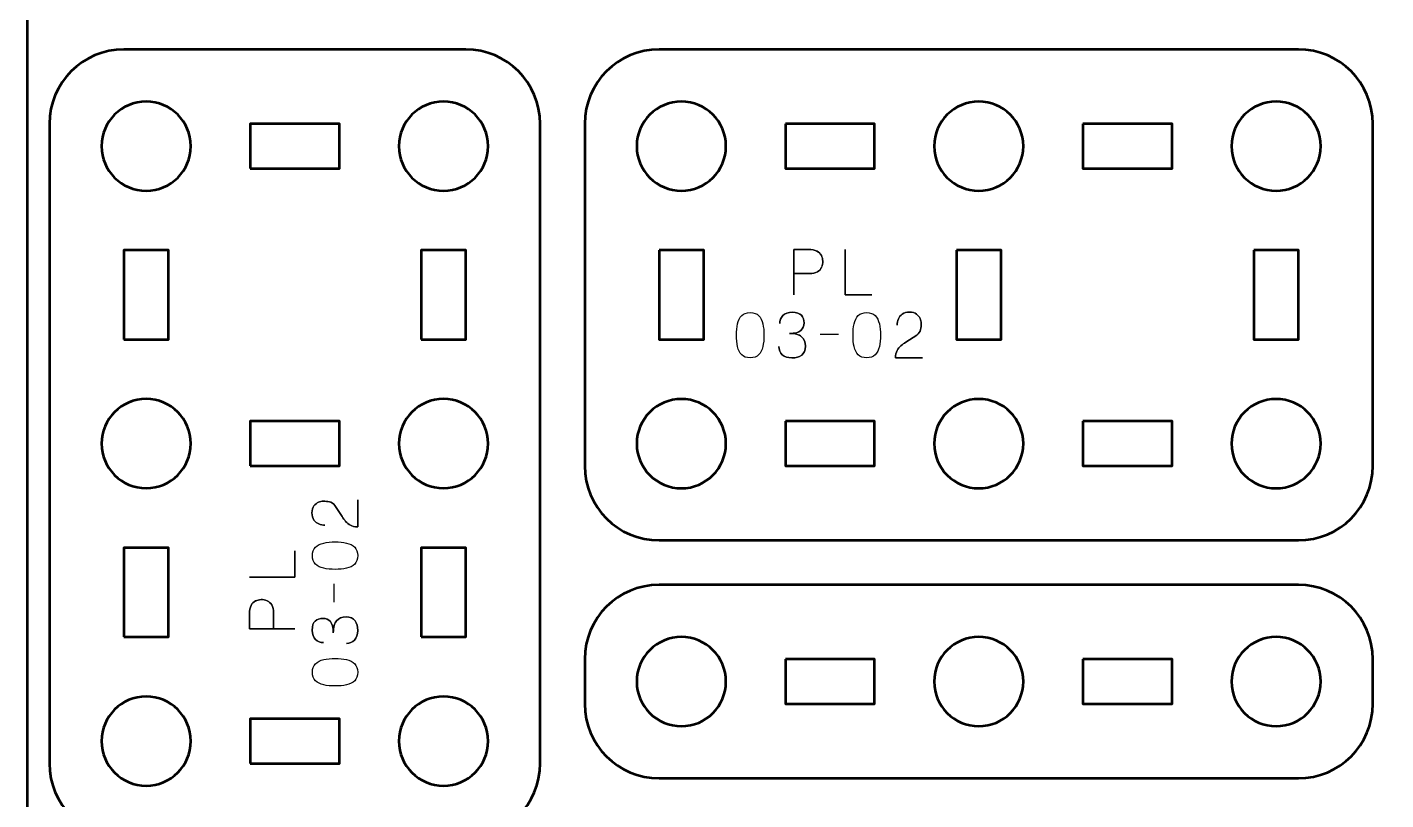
# Model space of a CAD drawing. Header units: centimetres. Extents: x -17.9 to -3.1, y -25.3 to -4.3.
# Drawn here: x -17.9 to -8.76, y -21.05 to -15.85 of the extents above; entities that cross this region are included whole.
import ezdxf

# ---------------------------------------------------------------- set-up
doc = ezdxf.new("R2010")
doc.units = ezdxf.units.CM
doc.header["$MEASUREMENT"] = 0
doc.layers.add('Layer 1', color=7, linetype='Continuous')

msp = doc.modelspace()

# ---------------------------------------------------------------- linework, layer by layer
at = {"layer": 'Layer 1', "color": 22, "lineweight": 53}
msp.add_open_spline([(-17.90003, -24.8499), (-17.90003, -24.8499), (-17.90003, -4.84994), (-17.90003, -4.84994), (-17.90003, -4.84994), (-17.90003, -4.57297), (-17.67694, -4.34998), (-17.39994, -4.34998), (-17.39994, -4.34998), (-17.39994, -4.34998), (-3.60007, -4.34998), (-3.60007, -4.34998), (-3.60007, -4.34998), (-3.32293, -4.34998), (-3.09997, -4.57297), (-3.09997, -4.84994), (-3.09997, -4.84994), (-3.09997, -4.84994), (-3.09997, -24.8499), (-3.09997, -24.8499), (-3.09997, -24.8499), (-3.09997, -25.1269), (-3.32293, -25.34999), (-3.60007, -25.34999), (-3.60007, -25.34999), (-3.60007, -25.34999), (-17.39994, -25.34999), (-17.39994, -25.34999), (-17.39994, -25.34999), (-17.67694, -25.34999), (-17.90003, -25.1269), (-17.90003, -24.8499)], degree=3, knots=[0, 0, 0, 0, 0.125, 0.125, 0.125, 0.125, 0.25, 0.25, 0.25, 0.25, 0.375, 0.375, 0.375, 0.375, 0.5, 0.5, 0.5, 0.5, 0.625, 0.625, 0.625, 0.625, 0.75, 0.75, 0.75, 0.75, 0.875, 0.875, 0.875, 0.875, 1, 1, 1, 1], dxfattribs=at)
at = {"layer": 'Layer 1', "color": 2, "lineweight": 53}
for points in [[(-17.75001, -20.79994), (-17.75001, -20.79994), (-17.75001, -16.50008), (-17.75001, -16.50008), (-17.75001, -16.50008), (-17.75001, -16.22295), (-17.52691, -15.99999), (-17.24991, -15.99999), (-17.24991, -15.99999), (-17.24991, -15.99999), (-14.94999, -15.99999), (-14.94999, -15.99999), (-14.94999, -15.99999), (-14.67298, -15.99999), (-14.45003, -16.22295), (-14.45003, -16.50008), (-14.45003, -16.50008), (-14.45003, -16.50008), (-14.45003, -20.79994), (-14.45003, -20.79994), (-14.45003, -20.79994), (-14.45003, -21.07694), (-14.67298, -21.30003), (-14.94999, -21.30003), (-14.94999, -21.30003), (-14.94999, -21.30003), (-17.24991, -21.30003), (-17.24991, -21.30003), (-17.24991, -21.30003), (-17.52691, -21.30003), (-17.75001, -21.07694), (-17.75001, -20.79994)], [(-13.64996, -16.00001), (-13.64996, -16.00001), (-9.3501, -16.00001), (-9.3501, -16.00001), (-9.3501, -16.00001), (-9.07297, -16.00001), (-8.85001, -16.22311), (-8.85001, -16.50011), (-8.85001, -16.50011), (-8.85001, -16.50011), (-8.85001, -18.80003), (-8.85001, -18.80003), (-8.85001, -18.80003), (-8.85001, -19.07704), (-9.07297, -19.29999), (-9.3501, -19.29999), (-9.3501, -19.29999), (-9.3501, -19.29999), (-13.64996, -19.29999), (-13.64996, -19.29999), (-13.64996, -19.29999), (-13.92696, -19.29999), (-14.15005, -19.07704), (-14.15005, -18.80003), (-14.15005, -18.80003), (-14.15005, -18.80003), (-14.15005, -16.50011), (-14.15005, -16.50011), (-14.15005, -16.50011), (-14.15005, -16.22311), (-13.92696, -16.00001), (-13.64996, -16.00001)], [(-13.64997, -19.59999), (-13.64997, -19.59999), (-9.3501, -19.59999), (-9.3501, -19.59999), (-9.3501, -19.59999), (-9.07296, -19.59999), (-8.85, -19.82308), (-8.85, -20.10008), (-8.85, -20.10008), (-8.85, -20.10008), (-8.85, -20.40009), (-8.85, -20.40009), (-8.85, -20.40009), (-8.85, -20.67705), (-9.07296, -20.90001), (-9.3501, -20.90001), (-9.3501, -20.90001), (-9.3501, -20.90001), (-13.64997, -20.90001), (-13.64997, -20.90001), (-13.64997, -20.90001), (-13.92697, -20.90001), (-14.15006, -20.67705), (-14.15006, -20.40009), (-14.15006, -20.40009), (-14.15006, -20.40009), (-14.15006, -20.10008), (-14.15006, -20.10008), (-14.15006, -20.10008), (-14.15006, -19.82308), (-13.92697, -19.59999), (-13.64997, -19.59999)]]:
    msp.add_open_spline(points, degree=3, knots=[0, 0, 0, 0, 0.125, 0.125, 0.125, 0.125, 0.25, 0.25, 0.25, 0.25, 0.375, 0.375, 0.375, 0.375, 0.5, 0.5, 0.5, 0.5, 0.625, 0.625, 0.625, 0.625, 0.75, 0.75, 0.75, 0.75, 0.875, 0.875, 0.875, 0.875, 1, 1, 1, 1], dxfattribs=at)
at = {"layer": 'Layer 1', "lineweight": 53}
for points in [[(-17.09998, -16.35001), (-16.93421, -16.35001), (-16.79998, -16.48434), (-16.79998, -16.65001), (-16.79998, -16.65001), (-16.79998, -16.81564), (-16.93421, -16.95001), (-17.09998, -16.95001), (-17.09998, -16.95001), (-17.26564, -16.95001), (-17.39998, -16.81564), (-17.39998, -16.65001), (-17.39998, -16.65001), (-17.39998, -16.48434), (-17.26564, -16.35001), (-17.09998, -16.35001)], [(-15.09992, -16.35001), (-14.93429, -16.35001), (-14.79991, -16.48434), (-14.79991, -16.65001), (-14.79991, -16.65001), (-14.79991, -16.81564), (-14.93429, -16.95001), (-15.09992, -16.95001), (-15.09992, -16.95001), (-15.26569, -16.95001), (-15.39992, -16.81564), (-15.39992, -16.65001), (-15.39992, -16.65001), (-15.39992, -16.48434), (-15.26569, -16.35001), (-15.09992, -16.35001)], [(-13.20002, -16.65004), (-13.20002, -16.81581), (-13.33425, -16.95004), (-13.50003, -16.95004), (-13.50003, -16.95004), (-13.66569, -16.95004), (-13.80003, -16.81581), (-13.80003, -16.65004), (-13.80003, -16.65004), (-13.80003, -16.48438), (-13.66569, -16.35004), (-13.50003, -16.35004), (-13.50003, -16.35004), (-13.33425, -16.35004), (-13.20002, -16.48438), (-13.20002, -16.65004)], [(-11.19996, -16.65004), (-11.19996, -16.81581), (-11.33433, -16.95004), (-11.49996, -16.95004), (-11.49996, -16.95004), (-11.66573, -16.95004), (-11.79996, -16.81581), (-11.79996, -16.65004), (-11.79996, -16.65004), (-11.79996, -16.48438), (-11.66573, -16.35004), (-11.49996, -16.35004), (-11.49996, -16.35004), (-11.33433, -16.35004), (-11.19996, -16.48438), (-11.19996, -16.65004)], [(-9.20004, -16.65004), (-9.20004, -16.81581), (-9.33436, -16.95004), (-9.50003, -16.95004), (-9.50003, -16.95004), (-9.66566, -16.95004), (-9.80003, -16.81581), (-9.80003, -16.65004), (-9.80003, -16.65004), (-9.80003, -16.48438), (-9.66566, -16.35004), (-9.50003, -16.35004), (-9.50003, -16.35004), (-9.33436, -16.35004), (-9.20004, -16.48438), (-9.20004, -16.65004)], [(-16.39997, -16.80008), (-16.39997, -16.80008), (-16.39997, -16.50008), (-16.39997, -16.50008), (-16.39997, -16.50008), (-16.39997, -16.50008), (-15.79997, -16.50008), (-15.79997, -16.50008), (-15.79997, -16.50008), (-15.79997, -16.50008), (-15.79997, -16.80008), (-15.79997, -16.80008), (-15.79997, -16.80008), (-15.79997, -16.80008), (-16.39997, -16.80008), (-16.39997, -16.80008)], [(-12.80001, -16.50011), (-12.80001, -16.50011), (-12.20001, -16.50011), (-12.20001, -16.50011), (-12.20001, -16.50011), (-12.20001, -16.50011), (-12.20001, -16.80011), (-12.20001, -16.80011), (-12.20001, -16.80011), (-12.20001, -16.80011), (-12.80001, -16.80011), (-12.80001, -16.80011), (-12.80001, -16.80011), (-12.80001, -16.80011), (-12.80001, -16.50011), (-12.80001, -16.50011)], [(-10.80005, -16.50011), (-10.80005, -16.50011), (-10.20005, -16.50011), (-10.20005, -16.50011), (-10.20005, -16.50011), (-10.20005, -16.50011), (-10.20005, -16.80011), (-10.20005, -16.80011), (-10.20005, -16.80011), (-10.20005, -16.80011), (-10.80005, -16.80011), (-10.80005, -16.80011), (-10.80005, -16.80011), (-10.80005, -16.80011), (-10.80005, -16.50011), (-10.80005, -16.50011)], [(-17.24991, -17.95003), (-17.24991, -17.95003), (-17.24991, -17.35003), (-17.24991, -17.35003), (-17.24991, -17.35003), (-17.24991, -17.35003), (-16.94991, -17.35003), (-16.94991, -17.35003), (-16.94991, -17.35003), (-16.94991, -17.35003), (-16.94991, -17.95003), (-16.94991, -17.95003), (-16.94991, -17.95003), (-16.94991, -17.95003), (-17.24991, -17.95003), (-17.24991, -17.95003)], [(-15.24999, -17.95003), (-15.24999, -17.95003), (-15.24999, -17.35003), (-15.24999, -17.35003), (-15.24999, -17.35003), (-15.24999, -17.35003), (-14.94999, -17.35003), (-14.94999, -17.35003), (-14.94999, -17.35003), (-14.94999, -17.35003), (-14.94999, -17.95003), (-14.94999, -17.95003), (-14.94999, -17.95003), (-14.94999, -17.95003), (-15.24999, -17.95003), (-15.24999, -17.95003)], [(-13.64996, -17.35006), (-13.64996, -17.35006), (-13.34995, -17.35006), (-13.34995, -17.35006), (-13.34995, -17.35006), (-13.34995, -17.35006), (-13.34995, -17.95005), (-13.34995, -17.95005), (-13.34995, -17.95005), (-13.34995, -17.95005), (-13.64996, -17.95005), (-13.64996, -17.95005), (-13.64996, -17.95005), (-13.64996, -17.95005), (-13.64996, -17.35006), (-13.64996, -17.35006)], [(-11.65003, -17.35006), (-11.65003, -17.35006), (-11.35003, -17.35006), (-11.35003, -17.35006), (-11.35003, -17.35006), (-11.35003, -17.35006), (-11.35003, -17.95005), (-11.35003, -17.95005), (-11.35003, -17.95005), (-11.35003, -17.95005), (-11.65003, -17.95005), (-11.65003, -17.95005), (-11.65003, -17.95005), (-11.65003, -17.95005), (-11.65003, -17.35006), (-11.65003, -17.35006)], [(-9.6501, -17.35006), (-9.6501, -17.35006), (-9.3501, -17.35006), (-9.3501, -17.35006), (-9.3501, -17.35006), (-9.3501, -17.35006), (-9.3501, -17.95005), (-9.3501, -17.95005), (-9.3501, -17.95005), (-9.3501, -17.95005), (-9.6501, -17.95005), (-9.6501, -17.95005), (-9.6501, -17.95005), (-9.6501, -17.95005), (-9.6501, -17.35006), (-9.6501, -17.35006)], [(-17.09998, -18.34994), (-16.93421, -18.34994), (-16.79998, -18.48431), (-16.79998, -18.64994), (-16.79998, -18.64994), (-16.79998, -18.81571), (-16.93421, -18.94994), (-17.09998, -18.94994), (-17.09998, -18.94994), (-17.26564, -18.94994), (-17.39998, -18.81571), (-17.39998, -18.64994), (-17.39998, -18.64994), (-17.39998, -18.48431), (-17.26564, -18.34994), (-17.09998, -18.34994)], [(-15.09992, -18.34994), (-14.93429, -18.34994), (-14.79991, -18.48431), (-14.79991, -18.64994), (-14.79991, -18.64994), (-14.79991, -18.81571), (-14.93429, -18.94994), (-15.09992, -18.94994), (-15.09992, -18.94994), (-15.26569, -18.94994), (-15.39992, -18.81571), (-15.39992, -18.64994), (-15.39992, -18.64994), (-15.39992, -18.48431), (-15.26569, -18.34994), (-15.09992, -18.34994)], [(-13.20002, -18.6501), (-13.20002, -18.81573), (-13.33425, -18.95011), (-13.50003, -18.95011), (-13.50003, -18.95011), (-13.66569, -18.95011), (-13.80003, -18.81573), (-13.80003, -18.6501), (-13.80003, -18.6501), (-13.80003, -18.48433), (-13.66569, -18.3501), (-13.50003, -18.3501), (-13.50003, -18.3501), (-13.33425, -18.3501), (-13.20002, -18.48433), (-13.20002, -18.6501)], [(-11.19996, -18.6501), (-11.19996, -18.81573), (-11.33433, -18.95011), (-11.49996, -18.95011), (-11.49996, -18.95011), (-11.66573, -18.95011), (-11.79996, -18.81573), (-11.79996, -18.6501), (-11.79996, -18.6501), (-11.79996, -18.48433), (-11.66573, -18.3501), (-11.49996, -18.3501), (-11.49996, -18.3501), (-11.33433, -18.3501), (-11.19996, -18.48433), (-11.19996, -18.6501)], [(-9.20004, -18.6501), (-9.20004, -18.81573), (-9.33436, -18.95011), (-9.50003, -18.95011), (-9.50003, -18.95011), (-9.66566, -18.95011), (-9.80003, -18.81573), (-9.80003, -18.6501), (-9.80003, -18.6501), (-9.80003, -18.48433), (-9.66566, -18.3501), (-9.50003, -18.3501), (-9.50003, -18.3501), (-9.33436, -18.3501), (-9.20004, -18.48433), (-9.20004, -18.6501)], [(-16.39997, -18.80001), (-16.39997, -18.80001), (-16.39997, -18.50001), (-16.39997, -18.50001), (-16.39997, -18.50001), (-16.39997, -18.50001), (-15.79997, -18.50001), (-15.79997, -18.50001), (-15.79997, -18.50001), (-15.79997, -18.50001), (-15.79997, -18.80001), (-15.79997, -18.80001), (-15.79997, -18.80001), (-15.79997, -18.80001), (-16.39997, -18.80001), (-16.39997, -18.80001)], [(-12.80001, -18.50003), (-12.80001, -18.50003), (-12.20001, -18.50003), (-12.20001, -18.50003), (-12.20001, -18.50003), (-12.20001, -18.50003), (-12.20001, -18.80003), (-12.20001, -18.80003), (-12.20001, -18.80003), (-12.20001, -18.80003), (-12.80001, -18.80003), (-12.80001, -18.80003), (-12.80001, -18.80003), (-12.80001, -18.80003), (-12.80001, -18.50003), (-12.80001, -18.50003)], [(-10.80005, -18.50003), (-10.80005, -18.50003), (-10.20005, -18.50003), (-10.20005, -18.50003), (-10.20005, -18.50003), (-10.20005, -18.50003), (-10.20005, -18.80003), (-10.20005, -18.80003), (-10.20005, -18.80003), (-10.20005, -18.80003), (-10.80005, -18.80003), (-10.80005, -18.80003), (-10.80005, -18.80003), (-10.80005, -18.80003), (-10.80005, -18.50003), (-10.80005, -18.50003)], [(-17.24991, -19.94999), (-17.24991, -19.94999), (-17.24991, -19.34999), (-17.24991, -19.34999), (-17.24991, -19.34999), (-17.24991, -19.34999), (-16.94991, -19.34999), (-16.94991, -19.34999), (-16.94991, -19.34999), (-16.94991, -19.34999), (-16.94991, -19.94999), (-16.94991, -19.94999), (-16.94991, -19.94999), (-16.94991, -19.94999), (-17.24991, -19.94999), (-17.24991, -19.94999)], [(-15.24999, -19.94999), (-15.24999, -19.94999), (-15.24999, -19.34999), (-15.24999, -19.34999), (-15.24999, -19.34999), (-15.24999, -19.34999), (-14.94999, -19.34999), (-14.94999, -19.34999), (-14.94999, -19.34999), (-14.94999, -19.34999), (-14.94999, -19.94999), (-14.94999, -19.94999), (-14.94999, -19.94999), (-14.94999, -19.94999), (-15.24999, -19.94999), (-15.24999, -19.94999)], [(-13.20003, -20.25001), (-13.20003, -20.41579), (-13.33426, -20.55002), (-13.50004, -20.55002), (-13.50004, -20.55002), (-13.6657, -20.55002), (-13.80004, -20.41579), (-13.80004, -20.25001), (-13.80004, -20.25001), (-13.80004, -20.08435), (-13.6657, -19.95001), (-13.50004, -19.95001), (-13.50004, -19.95001), (-13.33426, -19.95001), (-13.20003, -20.08435), (-13.20003, -20.25001)], [(-11.19996, -20.25001), (-11.19996, -20.41579), (-11.33433, -20.55002), (-11.49996, -20.55002), (-11.49996, -20.55002), (-11.66573, -20.55002), (-11.79996, -20.41579), (-11.79996, -20.25001), (-11.79996, -20.25001), (-11.79996, -20.08435), (-11.66573, -19.95001), (-11.49996, -19.95001), (-11.49996, -19.95001), (-11.33433, -19.95001), (-11.19996, -20.08435), (-11.19996, -20.25001)], [(-9.20003, -20.25001), (-9.20003, -20.41579), (-9.33436, -20.55002), (-9.50003, -20.55002), (-9.50003, -20.55002), (-9.66566, -20.55002), (-9.80003, -20.41579), (-9.80003, -20.25001), (-9.80003, -20.25001), (-9.80003, -20.08435), (-9.66566, -19.95001), (-9.50003, -19.95001), (-9.50003, -19.95001), (-9.33436, -19.95001), (-9.20003, -20.08435), (-9.20003, -20.25001)], [(-12.80002, -20.10008), (-12.80002, -20.10008), (-12.20001, -20.10008), (-12.20001, -20.10008), (-12.20001, -20.10008), (-12.20001, -20.10008), (-12.20001, -20.40009), (-12.20001, -20.40009), (-12.20001, -20.40009), (-12.20001, -20.40009), (-12.80002, -20.40009), (-12.80002, -20.40009), (-12.80002, -20.40009), (-12.80002, -20.40009), (-12.80002, -20.10008), (-12.80002, -20.10008)], [(-10.80005, -20.10008), (-10.80005, -20.10008), (-10.20005, -20.10008), (-10.20005, -20.10008), (-10.20005, -20.10008), (-10.20005, -20.10008), (-10.20005, -20.40009), (-10.20005, -20.40009), (-10.20005, -20.40009), (-10.20005, -20.40009), (-10.80005, -20.40009), (-10.80005, -20.40009), (-10.80005, -20.40009), (-10.80005, -20.40009), (-10.80005, -20.10008), (-10.80005, -20.10008)], [(-17.09998, -20.35), (-16.93421, -20.35), (-16.79998, -20.48423), (-16.79998, -20.65001), (-16.79998, -20.65001), (-16.79998, -20.81567), (-16.93421, -20.95001), (-17.09998, -20.95001), (-17.09998, -20.95001), (-17.26564, -20.95001), (-17.39998, -20.81567), (-17.39998, -20.65001), (-17.39998, -20.65001), (-17.39998, -20.48423), (-17.26564, -20.35), (-17.09998, -20.35)], [(-15.09992, -20.35), (-14.93429, -20.35), (-14.79991, -20.48423), (-14.79991, -20.65001), (-14.79991, -20.65001), (-14.79991, -20.81567), (-14.93429, -20.95001), (-15.09992, -20.95001), (-15.09992, -20.95001), (-15.26569, -20.95001), (-15.39992, -20.81567), (-15.39992, -20.65001), (-15.39992, -20.65001), (-15.39992, -20.48423), (-15.26569, -20.35), (-15.09992, -20.35)], [(-16.39997, -20.79994), (-16.39997, -20.79994), (-16.39997, -20.49993), (-16.39997, -20.49993), (-16.39997, -20.49993), (-16.39997, -20.49993), (-15.79997, -20.49993), (-15.79997, -20.49993), (-15.79997, -20.49993), (-15.79997, -20.49993), (-15.79997, -20.79994), (-15.79997, -20.79994), (-15.79997, -20.79994), (-15.79997, -20.79994), (-16.39997, -20.79994), (-16.39997, -20.79994)]]:
    msp.add_open_spline(points, degree=3, knots=[0, 0, 0, 0, 0.25, 0.25, 0.25, 0.25, 0.5, 0.5, 0.5, 0.5, 0.75, 0.75, 0.75, 0.75, 1, 1, 1, 1], dxfattribs=at)
at = {"layer": 'Layer 1', "color": 40, "lineweight": 30}
for points, knots in [([(-12.74459, -17.65005), (-12.74459, -17.65005), (-12.74459, -17.34484), (-12.74459, -17.34484), (-12.74459, -17.34484), (-12.74459, -17.34484), (-12.64729, -17.34484), (-12.64729, -17.34484), (-12.64729, -17.34484), (-12.62168, -17.34512), (-12.60168, -17.34882), (-12.58749, -17.35598), (-12.58749, -17.35598), (-12.5736, -17.36329), (-12.56379, -17.37281), (-12.55814, -17.38466), (-12.55814, -17.38466), (-12.55264, -17.39652), (-12.54961, -17.40932), (-12.54904, -17.42312), (-12.54904, -17.42312), (-12.54837, -17.43716), (-12.5507, -17.45053), (-12.5562, -17.46319), (-12.5562, -17.46319), (-12.56174, -17.47589), (-12.57123, -17.48637), (-12.58446, -17.49448), (-12.58446, -17.49448), (-12.59797, -17.50263), (-12.61618, -17.50676), (-12.63932, -17.50704), (-12.63932, -17.50704), (-12.63932, -17.50704), (-12.74459, -17.50704), (-12.74459, -17.50704), (-12.74459, -17.50704), (-12.74459, -17.50704), (-12.63932, -17.50704), (-12.63932, -17.50704), (-12.63932, -17.50704), (-12.61656, -17.50676), (-12.59854, -17.50263), (-12.58503, -17.49448), (-12.58503, -17.49448), (-12.57165, -17.48637), (-12.56213, -17.47589), (-12.55649, -17.46319), (-12.55649, -17.46319), (-12.55098, -17.45053), (-12.54851, -17.43716), (-12.54904, -17.42312), (-12.54904, -17.42312), (-12.54961, -17.40932), (-12.55264, -17.39652), (-12.55828, -17.38466), (-12.55828, -17.38466), (-12.56407, -17.37281), (-12.57398, -17.36329), (-12.58792, -17.35598), (-12.58792, -17.35598), (-12.6021, -17.34882), (-12.62196, -17.34512), (-12.64729, -17.34484), (-12.64729, -17.34484), (-12.64729, -17.34484), (-12.74459, -17.34484), (-12.74459, -17.34484), (-12.74459, -17.34484), (-12.74459, -17.34484), (-12.74459, -17.65005), (-12.74459, -17.65005)], [0, 0, 0, 0, 0.0555556, 0.0555556, 0.0555556, 0.0555556, 0.1111111, 0.1111111, 0.1111111, 0.1111111, 0.1666667, 0.1666667, 0.1666667, 0.1666667, 0.2222222, 0.2222222, 0.2222222, 0.2222222, 0.2777778, 0.2777778, 0.2777778, 0.2777778, 0.3333333, 0.3333333, 0.3333333, 0.3333333, 0.3888889, 0.3888889, 0.3888889, 0.3888889, 0.4444444, 0.4444444, 0.4444444, 0.4444444, 0.5, 0.5, 0.5, 0.5, 0.5555556, 0.5555556, 0.5555556, 0.5555556, 0.6111111, 0.6111111, 0.6111111, 0.6111111, 0.6666667, 0.6666667, 0.6666667, 0.6666667, 0.7222222, 0.7222222, 0.7222222, 0.7222222, 0.7777778, 0.7777778, 0.7777778, 0.7777778, 0.8333333, 0.8333333, 0.8333333, 0.8333333, 0.8888889, 0.8888889, 0.8888889, 0.8888889, 0.9444444, 0.9444444, 0.9444444, 0.9444444, 1, 1, 1, 1]), ([(-12.21998, -17.65005), (-12.21998, -17.65005), (-12.39817, -17.65005), (-12.39817, -17.65005), (-12.39817, -17.65005), (-12.39817, -17.65005), (-12.39817, -17.34484), (-12.39817, -17.34484), (-12.39817, -17.34484), (-12.39817, -17.34484), (-12.39817, -17.65005), (-12.39817, -17.65005), (-12.39817, -17.65005), (-12.39817, -17.65005), (-12.21998, -17.65005), (-12.21998, -17.65005)], [0, 0, 0, 0, 0.25, 0.25, 0.25, 0.25, 0.5, 0.5, 0.5, 0.5, 0.75, 0.75, 0.75, 0.75, 1, 1, 1, 1]), ([(-13.03715, -18.07338), (-13.01263, -18.07314), (-12.99361, -18.06622), (-12.9801, -18.05271), (-12.9801, -18.05271), (-12.96673, -18.03923), (-12.95738, -18.02103), (-12.95213, -17.99803), (-12.95213, -17.99803), (-12.94705, -17.97513), (-12.94454, -17.94952), (-12.94482, -17.92098), (-12.94482, -17.92098), (-12.94454, -17.89287), (-12.94705, -17.86725), (-12.95213, -17.84422), (-12.95213, -17.84422), (-12.95738, -17.8215), (-12.96673, -17.8033), (-12.9801, -17.7895), (-12.9801, -17.7895), (-12.99361, -17.77603), (-13.01263, -17.76897), (-13.03715, -17.76858), (-13.03715, -17.76858), (-13.0618, -17.76897), (-13.08085, -17.77603), (-13.09419, -17.7895), (-13.09419, -17.7895), (-13.1077, -17.8033), (-13.11694, -17.8215), (-13.12202, -17.84422), (-13.12202, -17.84422), (-13.12728, -17.86725), (-13.12975, -17.89287), (-13.12936, -17.92098), (-13.12936, -17.92098), (-13.12975, -17.94952), (-13.12728, -17.97513), (-13.12202, -17.99803), (-13.12202, -17.99803), (-13.11694, -18.02103), (-13.1077, -18.03923), (-13.09419, -18.05271), (-13.09419, -18.05271), (-13.08085, -18.06622), (-13.0618, -18.07314), (-13.03715, -18.07338)], [0, 0, 0, 0, 0.0833333, 0.0833333, 0.0833333, 0.0833333, 0.1666667, 0.1666667, 0.1666667, 0.1666667, 0.25, 0.25, 0.25, 0.25, 0.3333333, 0.3333333, 0.3333333, 0.3333333, 0.4166667, 0.4166667, 0.4166667, 0.4166667, 0.5, 0.5, 0.5, 0.5, 0.5833333, 0.5833333, 0.5833333, 0.5833333, 0.6666667, 0.6666667, 0.6666667, 0.6666667, 0.75, 0.75, 0.75, 0.75, 0.8333333, 0.8333333, 0.8333333, 0.8333333, 0.9166667, 0.9166667, 0.9166667, 0.9166667, 1, 1, 1, 1]), ([(-13.03715, -18.07338), (-13.01263, -18.07314), (-12.99361, -18.06622), (-12.9801, -18.05271), (-12.9801, -18.05271), (-12.96673, -18.03923), (-12.95738, -18.02103), (-12.95213, -17.99803), (-12.95213, -17.99803), (-12.94705, -17.97513), (-12.94454, -17.94952), (-12.94482, -17.92098), (-12.94482, -17.92098), (-12.94454, -17.89287), (-12.94705, -17.86725), (-12.95213, -17.84422), (-12.95213, -17.84422), (-12.95738, -17.8215), (-12.96673, -17.8033), (-12.9801, -17.7895), (-12.9801, -17.7895), (-12.99361, -17.77603), (-13.01263, -17.76897), (-13.03715, -17.76858), (-13.03715, -17.76858), (-13.0618, -17.76897), (-13.08085, -17.77603), (-13.09419, -17.7895), (-13.09419, -17.7895), (-13.1077, -17.8033), (-13.11694, -17.8215), (-13.12202, -17.84422), (-13.12202, -17.84422), (-13.12728, -17.86725), (-13.12975, -17.89287), (-13.12936, -17.92098), (-13.12936, -17.92098), (-13.12975, -17.94952), (-13.12728, -17.97513), (-13.12202, -17.99803), (-13.12202, -17.99803), (-13.11694, -18.02103), (-13.1077, -18.03923), (-13.09419, -18.05271), (-13.09419, -18.05271), (-13.08085, -18.06622), (-13.0618, -18.07314), (-13.03715, -18.07338)], [0, 0, 0, 0, 0.0833333, 0.0833333, 0.0833333, 0.0833333, 0.1666667, 0.1666667, 0.1666667, 0.1666667, 0.25, 0.25, 0.25, 0.25, 0.3333333, 0.3333333, 0.3333333, 0.3333333, 0.4166667, 0.4166667, 0.4166667, 0.4166667, 0.5, 0.5, 0.5, 0.5, 0.5833333, 0.5833333, 0.5833333, 0.5833333, 0.6666667, 0.6666667, 0.6666667, 0.6666667, 0.75, 0.75, 0.75, 0.75, 0.8333333, 0.8333333, 0.8333333, 0.8333333, 0.9166667, 0.9166667, 0.9166667, 0.9166667, 1, 1, 1, 1]), ([(-12.84411, -17.99676), (-12.84411, -18.0198), (-12.83638, -18.03825), (-12.82093, -18.05204), (-12.82093, -18.05204), (-12.80579, -18.06608), (-12.78442, -18.07314), (-12.75686, -18.07338), (-12.75686, -18.07338), (-12.72956, -18.07352), (-12.70751, -18.06746), (-12.69086, -18.05521), (-12.69086, -18.05521), (-12.67445, -18.0428), (-12.66606, -18.02283), (-12.66549, -17.99514), (-12.66549, -17.99514), (-12.66549, -17.96716), (-12.67403, -17.94578), (-12.69128, -17.93118), (-12.69128, -17.93118), (-12.70864, -17.91657), (-12.73563, -17.90927), (-12.77217, -17.90913), (-12.77217, -17.90913), (-12.73619, -17.90899), (-12.71083, -17.90239), (-12.69622, -17.88941), (-12.69622, -17.88941), (-12.68176, -17.87646), (-12.67474, -17.85967), (-12.67516, -17.83886), (-12.67516, -17.83886), (-12.67502, -17.81818), (-12.68095, -17.80111), (-12.6928, -17.78746), (-12.6928, -17.78746), (-12.7049, -17.77409), (-12.72515, -17.76707), (-12.75355, -17.7665), (-12.75355, -17.7665), (-12.78223, -17.76721), (-12.80343, -17.7749), (-12.81736, -17.78964), (-12.81736, -17.78964), (-12.83141, -17.80439), (-12.83832, -17.82217), (-12.83818, -17.84312), (-12.83818, -17.84312), (-12.83832, -17.82217), (-12.83141, -17.80439), (-12.81736, -17.78964), (-12.81736, -17.78964), (-12.80343, -17.7749), (-12.78223, -17.76721), (-12.75355, -17.7665), (-12.75355, -17.7665), (-12.72515, -17.76707), (-12.7049, -17.77409), (-12.6928, -17.78746), (-12.6928, -17.78746), (-12.68095, -17.80111), (-12.67502, -17.81818), (-12.67516, -17.83886), (-12.67516, -17.83886), (-12.67474, -17.85967), (-12.68176, -17.87646), (-12.69622, -17.88941), (-12.69622, -17.88941), (-12.71083, -17.90239), (-12.73619, -17.90899), (-12.77217, -17.90913), (-12.77217, -17.90913), (-12.73563, -17.90927), (-12.70864, -17.91657), (-12.69128, -17.93118), (-12.69128, -17.93118), (-12.67403, -17.94578), (-12.66549, -17.96716), (-12.66549, -17.99514), (-12.66549, -17.99514), (-12.66606, -18.02283), (-12.67445, -18.0428), (-12.69086, -18.05521), (-12.69086, -18.05521), (-12.70751, -18.06746), (-12.72956, -18.07352), (-12.75686, -18.07338), (-12.75686, -18.07338), (-12.78442, -18.07314), (-12.80579, -18.06608), (-12.82093, -18.05204), (-12.82093, -18.05204), (-12.83638, -18.03825), (-12.84411, -18.0198), (-12.84411, -17.99676)], [0, 0, 0, 0, 0.0416667, 0.0416667, 0.0416667, 0.0416667, 0.0833333, 0.0833333, 0.0833333, 0.0833333, 0.125, 0.125, 0.125, 0.125, 0.1666667, 0.1666667, 0.1666667, 0.1666667, 0.2083333, 0.2083333, 0.2083333, 0.2083333, 0.25, 0.25, 0.25, 0.25, 0.2916667, 0.2916667, 0.2916667, 0.2916667, 0.3333333, 0.3333333, 0.3333333, 0.3333333, 0.375, 0.375, 0.375, 0.375, 0.4166667, 0.4166667, 0.4166667, 0.4166667, 0.4583333, 0.4583333, 0.4583333, 0.4583333, 0.5, 0.5, 0.5, 0.5, 0.5416667, 0.5416667, 0.5416667, 0.5416667, 0.5833333, 0.5833333, 0.5833333, 0.5833333, 0.625, 0.625, 0.625, 0.625, 0.6666667, 0.6666667, 0.6666667, 0.6666667, 0.7083333, 0.7083333, 0.7083333, 0.7083333, 0.75, 0.75, 0.75, 0.75, 0.7916667, 0.7916667, 0.7916667, 0.7916667, 0.8333333, 0.8333333, 0.8333333, 0.8333333, 0.875, 0.875, 0.875, 0.875, 0.9166667, 0.9166667, 0.9166667, 0.9166667, 0.9583333, 0.9583333, 0.9583333, 0.9583333, 1, 1, 1, 1]), ([(-12.25332, -18.07338), (-12.2288, -18.07314), (-12.20979, -18.06622), (-12.19627, -18.05271), (-12.19627, -18.05271), (-12.1829, -18.03923), (-12.17356, -18.02103), (-12.1683, -17.99803), (-12.1683, -17.99803), (-12.16322, -17.97513), (-12.16071, -17.94952), (-12.161, -17.92098), (-12.161, -17.92098), (-12.16071, -17.89287), (-12.16322, -17.86725), (-12.1683, -17.84422), (-12.1683, -17.84422), (-12.17356, -17.8215), (-12.1829, -17.8033), (-12.19627, -17.7895), (-12.19627, -17.7895), (-12.20979, -17.77603), (-12.2288, -17.76897), (-12.25332, -17.76858), (-12.25332, -17.76858), (-12.27801, -17.76897), (-12.29703, -17.77603), (-12.3104, -17.7895), (-12.3104, -17.7895), (-12.32387, -17.8033), (-12.33312, -17.8215), (-12.33823, -17.84422), (-12.33823, -17.84422), (-12.34345, -17.86725), (-12.34592, -17.89287), (-12.34553, -17.92098), (-12.34553, -17.92098), (-12.34592, -17.94952), (-12.34345, -17.97513), (-12.33823, -17.99803), (-12.33823, -17.99803), (-12.33312, -18.02103), (-12.32387, -18.03923), (-12.3104, -18.05271), (-12.3104, -18.05271), (-12.29703, -18.06622), (-12.27801, -18.07314), (-12.25332, -18.07338)], [0, 0, 0, 0, 0.0833333, 0.0833333, 0.0833333, 0.0833333, 0.1666667, 0.1666667, 0.1666667, 0.1666667, 0.25, 0.25, 0.25, 0.25, 0.3333333, 0.3333333, 0.3333333, 0.3333333, 0.4166667, 0.4166667, 0.4166667, 0.4166667, 0.5, 0.5, 0.5, 0.5, 0.5833333, 0.5833333, 0.5833333, 0.5833333, 0.6666667, 0.6666667, 0.6666667, 0.6666667, 0.75, 0.75, 0.75, 0.75, 0.8333333, 0.8333333, 0.8333333, 0.8333333, 0.9166667, 0.9166667, 0.9166667, 0.9166667, 1, 1, 1, 1]), ([(-12.25332, -18.07338), (-12.2288, -18.07314), (-12.20979, -18.06622), (-12.19627, -18.05271), (-12.19627, -18.05271), (-12.1829, -18.03923), (-12.17356, -18.02103), (-12.1683, -17.99803), (-12.1683, -17.99803), (-12.16322, -17.97513), (-12.16071, -17.94952), (-12.161, -17.92098), (-12.161, -17.92098), (-12.16071, -17.89287), (-12.16322, -17.86725), (-12.1683, -17.84422), (-12.1683, -17.84422), (-12.17356, -17.8215), (-12.1829, -17.8033), (-12.19627, -17.7895), (-12.19627, -17.7895), (-12.20979, -17.77603), (-12.2288, -17.76897), (-12.25332, -17.76858), (-12.25332, -17.76858), (-12.27801, -17.76897), (-12.29703, -17.77603), (-12.3104, -17.7895), (-12.3104, -17.7895), (-12.32387, -17.8033), (-12.33312, -17.8215), (-12.33823, -17.84422), (-12.33823, -17.84422), (-12.34345, -17.86725), (-12.34592, -17.89287), (-12.34553, -17.92098), (-12.34553, -17.92098), (-12.34592, -17.94952), (-12.34345, -17.97513), (-12.33823, -17.99803), (-12.33823, -17.99803), (-12.33312, -18.02103), (-12.32387, -18.03923), (-12.3104, -18.05271), (-12.3104, -18.05271), (-12.29703, -18.06622), (-12.27801, -18.07314), (-12.25332, -18.07338)], [0, 0, 0, 0, 0.0833333, 0.0833333, 0.0833333, 0.0833333, 0.1666667, 0.1666667, 0.1666667, 0.1666667, 0.25, 0.25, 0.25, 0.25, 0.3333333, 0.3333333, 0.3333333, 0.3333333, 0.4166667, 0.4166667, 0.4166667, 0.4166667, 0.5, 0.5, 0.5, 0.5, 0.5833333, 0.5833333, 0.5833333, 0.5833333, 0.6666667, 0.6666667, 0.6666667, 0.6666667, 0.75, 0.75, 0.75, 0.75, 0.8333333, 0.8333333, 0.8333333, 0.8333333, 0.9166667, 0.9166667, 0.9166667, 0.9166667, 1, 1, 1, 1]), ([(-11.87863, -18.07338), (-11.87863, -18.07338), (-12.06028, -18.07338), (-12.06028, -18.07338), (-12.06028, -18.07338), (-12.05971, -18.05313), (-12.05601, -18.03673), (-12.04924, -18.02392), (-12.04924, -18.02392), (-12.04264, -18.01126), (-12.0341, -18.00064), (-12.02362, -17.9921), (-12.02362, -17.9921), (-12.01329, -17.98381), (-12.00196, -17.9757), (-11.98958, -17.96797), (-11.98958, -17.96797), (-11.98958, -17.96797), (-11.91723, -17.91975), (-11.91723, -17.91975), (-11.91723, -17.91975), (-11.9029, -17.90927), (-11.89423, -17.89699), (-11.89119, -17.88324), (-11.89119, -17.88324), (-11.8883, -17.86944), (-11.88706, -17.8554), (-11.88759, -17.8409), (-11.88759, -17.8409), (-11.88745, -17.83113), (-11.88982, -17.82037), (-11.89451, -17.80866), (-11.89451, -17.80866), (-11.89931, -17.79723), (-11.90731, -17.78732), (-11.9186, -17.77878), (-11.9186, -17.77878), (-11.93003, -17.77049), (-11.94563, -17.76608), (-11.96545, -17.76569), (-11.96545, -17.76569), (-11.9856, -17.76608), (-12.00186, -17.77049), (-12.01396, -17.77892), (-12.01396, -17.77892), (-12.02624, -17.78746), (-12.03505, -17.79832), (-12.04042, -17.81145), (-12.04042, -17.81145), (-12.04596, -17.82478), (-12.04857, -17.83857), (-12.04842, -17.85276), (-12.04842, -17.85276), (-12.04857, -17.83857), (-12.04596, -17.82478), (-12.04042, -17.81145), (-12.04042, -17.81145), (-12.03505, -17.79832), (-12.02624, -17.78746), (-12.01396, -17.77892), (-12.01396, -17.77892), (-12.00186, -17.77049), (-11.9856, -17.76608), (-11.96545, -17.76569), (-11.96545, -17.76569), (-11.94563, -17.76608), (-11.93003, -17.77049), (-11.9186, -17.77878), (-11.9186, -17.77878), (-11.90731, -17.78732), (-11.89931, -17.79723), (-11.89451, -17.80866), (-11.89451, -17.80866), (-11.88982, -17.82037), (-11.88745, -17.83113), (-11.88759, -17.8409), (-11.88759, -17.8409), (-11.88706, -17.8554), (-11.8883, -17.86944), (-11.89119, -17.88324), (-11.89119, -17.88324), (-11.89423, -17.89699), (-11.9029, -17.90927), (-11.91723, -17.91975), (-11.91723, -17.91975), (-11.91723, -17.91975), (-11.98958, -17.96797), (-11.98958, -17.96797), (-11.98958, -17.96797), (-12.00196, -17.9757), (-12.01329, -17.98381), (-12.02362, -17.9921), (-12.02362, -17.9921), (-12.0341, -18.00064), (-12.04264, -18.01126), (-12.04924, -18.02392), (-12.04924, -18.02392), (-12.05601, -18.03673), (-12.05971, -18.05313), (-12.06028, -18.07338), (-12.06028, -18.07338), (-12.06028, -18.07338), (-11.87863, -18.07338), (-11.87863, -18.07338)], [0, 0, 0, 0, 0.0384615, 0.0384615, 0.0384615, 0.0384615, 0.0769231, 0.0769231, 0.0769231, 0.0769231, 0.1153846, 0.1153846, 0.1153846, 0.1153846, 0.1538462, 0.1538462, 0.1538462, 0.1538462, 0.1923077, 0.1923077, 0.1923077, 0.1923077, 0.2307692, 0.2307692, 0.2307692, 0.2307692, 0.2692308, 0.2692308, 0.2692308, 0.2692308, 0.3076923, 0.3076923, 0.3076923, 0.3076923, 0.3461538, 0.3461538, 0.3461538, 0.3461538, 0.3846154, 0.3846154, 0.3846154, 0.3846154, 0.4230769, 0.4230769, 0.4230769, 0.4230769, 0.4615385, 0.4615385, 0.4615385, 0.4615385, 0.5, 0.5, 0.5, 0.5, 0.5384615, 0.5384615, 0.5384615, 0.5384615, 0.5769231, 0.5769231, 0.5769231, 0.5769231, 0.6153846, 0.6153846, 0.6153846, 0.6153846, 0.6538462, 0.6538462, 0.6538462, 0.6538462, 0.6923077, 0.6923077, 0.6923077, 0.6923077, 0.7307692, 0.7307692, 0.7307692, 0.7307692, 0.7692308, 0.7692308, 0.7692308, 0.7692308, 0.8076923, 0.8076923, 0.8076923, 0.8076923, 0.8461538, 0.8461538, 0.8461538, 0.8461538, 0.8846154, 0.8846154, 0.8846154, 0.8846154, 0.9230769, 0.9230769, 0.9230769, 0.9230769, 0.9615385, 0.9615385, 0.9615385, 0.9615385, 1, 1, 1, 1]), ([(-15.67664, -19.02861), (-15.67664, -19.02861), (-15.67664, -19.21026), (-15.67664, -19.21026), (-15.67664, -19.21026), (-15.69689, -19.20969), (-15.71329, -19.20599), (-15.7261, -19.19922), (-15.7261, -19.19922), (-15.73876, -19.19262), (-15.74938, -19.18408), (-15.75792, -19.1736), (-15.75792, -19.1736), (-15.76621, -19.16327), (-15.77432, -19.15194), (-15.78205, -19.13956), (-15.78205, -19.13956), (-15.78205, -19.13956), (-15.83027, -19.06721), (-15.83027, -19.06721), (-15.83027, -19.06721), (-15.84075, -19.05288), (-15.85303, -19.04421), (-15.86678, -19.04117), (-15.86678, -19.04117), (-15.88058, -19.03828), (-15.89462, -19.03704), (-15.90912, -19.03757), (-15.90912, -19.03757), (-15.91889, -19.03743), (-15.92965, -19.0398), (-15.94136, -19.04449), (-15.94136, -19.04449), (-15.95279, -19.04929), (-15.9627, -19.05729), (-15.97124, -19.06858), (-15.97124, -19.06858), (-15.97953, -19.08001), (-15.98394, -19.09561), (-15.98433, -19.11543), (-15.98433, -19.11543), (-15.98394, -19.13558), (-15.97953, -19.15184), (-15.9711, -19.16394), (-15.9711, -19.16394), (-15.96256, -19.17622), (-15.9517, -19.18503), (-15.93857, -19.1904), (-15.93857, -19.1904), (-15.92524, -19.19594), (-15.91145, -19.19855), (-15.89726, -19.1984), (-15.89726, -19.1984), (-15.91145, -19.19855), (-15.92524, -19.19594), (-15.93857, -19.1904), (-15.93857, -19.1904), (-15.9517, -19.18503), (-15.96256, -19.17622), (-15.9711, -19.16394), (-15.9711, -19.16394), (-15.97953, -19.15184), (-15.98394, -19.13558), (-15.98433, -19.11543), (-15.98433, -19.11543), (-15.98394, -19.09561), (-15.97953, -19.08001), (-15.97124, -19.06858), (-15.97124, -19.06858), (-15.9627, -19.05729), (-15.95279, -19.04929), (-15.94136, -19.04449), (-15.94136, -19.04449), (-15.92965, -19.0398), (-15.91889, -19.03743), (-15.90912, -19.03757), (-15.90912, -19.03757), (-15.89462, -19.03704), (-15.88058, -19.03828), (-15.86678, -19.04117), (-15.86678, -19.04117), (-15.85303, -19.04421), (-15.84075, -19.05288), (-15.83027, -19.06721), (-15.83027, -19.06721), (-15.83027, -19.06721), (-15.78205, -19.13956), (-15.78205, -19.13956), (-15.78205, -19.13956), (-15.77432, -19.15194), (-15.76621, -19.16327), (-15.75792, -19.1736), (-15.75792, -19.1736), (-15.74938, -19.18408), (-15.73876, -19.19262), (-15.7261, -19.19922), (-15.7261, -19.19922), (-15.71329, -19.20599), (-15.69689, -19.20969), (-15.67664, -19.21026), (-15.67664, -19.21026), (-15.67664, -19.21026), (-15.67664, -19.02861), (-15.67664, -19.02861)], [0, 0, 0, 0, 0.0384615, 0.0384615, 0.0384615, 0.0384615, 0.0769231, 0.0769231, 0.0769231, 0.0769231, 0.1153846, 0.1153846, 0.1153846, 0.1153846, 0.1538462, 0.1538462, 0.1538462, 0.1538462, 0.1923077, 0.1923077, 0.1923077, 0.1923077, 0.2307692, 0.2307692, 0.2307692, 0.2307692, 0.2692308, 0.2692308, 0.2692308, 0.2692308, 0.3076923, 0.3076923, 0.3076923, 0.3076923, 0.3461538, 0.3461538, 0.3461538, 0.3461538, 0.3846154, 0.3846154, 0.3846154, 0.3846154, 0.4230769, 0.4230769, 0.4230769, 0.4230769, 0.4615385, 0.4615385, 0.4615385, 0.4615385, 0.5, 0.5, 0.5, 0.5, 0.5384615, 0.5384615, 0.5384615, 0.5384615, 0.5769231, 0.5769231, 0.5769231, 0.5769231, 0.6153846, 0.6153846, 0.6153846, 0.6153846, 0.6538462, 0.6538462, 0.6538462, 0.6538462, 0.6923077, 0.6923077, 0.6923077, 0.6923077, 0.7307692, 0.7307692, 0.7307692, 0.7307692, 0.7692308, 0.7692308, 0.7692308, 0.7692308, 0.8076923, 0.8076923, 0.8076923, 0.8076923, 0.8461538, 0.8461538, 0.8461538, 0.8461538, 0.8846154, 0.8846154, 0.8846154, 0.8846154, 0.9230769, 0.9230769, 0.9230769, 0.9230769, 0.9615385, 0.9615385, 0.9615385, 0.9615385, 1, 1, 1, 1]), ([(-16.09997, -19.36996), (-16.09997, -19.36996), (-16.09997, -19.54815), (-16.09997, -19.54815), (-16.09997, -19.54815), (-16.09997, -19.54815), (-16.40519, -19.54815), (-16.40519, -19.54815), (-16.40519, -19.54815), (-16.40519, -19.54815), (-16.09997, -19.54815), (-16.09997, -19.54815), (-16.09997, -19.54815), (-16.09997, -19.54815), (-16.09997, -19.36996), (-16.09997, -19.36996)], [0, 0, 0, 0, 0.25, 0.25, 0.25, 0.25, 0.5, 0.5, 0.5, 0.5, 0.75, 0.75, 0.75, 0.75, 1, 1, 1, 1]), ([(-15.67664, -19.4033), (-15.67688, -19.37878), (-15.6838, -19.35977), (-15.69731, -19.34625), (-15.69731, -19.34625), (-15.71079, -19.33288), (-15.72899, -19.32354), (-15.75199, -19.31828), (-15.75199, -19.31828), (-15.77489, -19.3132), (-15.8005, -19.31069), (-15.82904, -19.31098), (-15.82904, -19.31098), (-15.85715, -19.31069), (-15.88277, -19.3132), (-15.9058, -19.31828), (-15.9058, -19.31828), (-15.92852, -19.32354), (-15.94672, -19.33288), (-15.96052, -19.34625), (-15.96052, -19.34625), (-15.97399, -19.35977), (-15.98105, -19.37878), (-15.98144, -19.4033), (-15.98144, -19.4033), (-15.98105, -19.42799), (-15.97399, -19.44701), (-15.96052, -19.46038), (-15.96052, -19.46038), (-15.94672, -19.47385), (-15.92852, -19.4831), (-15.9058, -19.48821), (-15.9058, -19.48821), (-15.88277, -19.49343), (-15.85715, -19.4959), (-15.82904, -19.49551), (-15.82904, -19.49551), (-15.8005, -19.4959), (-15.77489, -19.49343), (-15.75199, -19.48821), (-15.75199, -19.48821), (-15.72899, -19.4831), (-15.71079, -19.47385), (-15.69731, -19.46038), (-15.69731, -19.46038), (-15.6838, -19.44701), (-15.67688, -19.42799), (-15.67664, -19.4033)], [0, 0, 0, 0, 0.0833333, 0.0833333, 0.0833333, 0.0833333, 0.1666667, 0.1666667, 0.1666667, 0.1666667, 0.25, 0.25, 0.25, 0.25, 0.3333333, 0.3333333, 0.3333333, 0.3333333, 0.4166667, 0.4166667, 0.4166667, 0.4166667, 0.5, 0.5, 0.5, 0.5, 0.5833333, 0.5833333, 0.5833333, 0.5833333, 0.6666667, 0.6666667, 0.6666667, 0.6666667, 0.75, 0.75, 0.75, 0.75, 0.8333333, 0.8333333, 0.8333333, 0.8333333, 0.9166667, 0.9166667, 0.9166667, 0.9166667, 1, 1, 1, 1]), ([(-15.67664, -19.4033), (-15.67688, -19.37878), (-15.6838, -19.35977), (-15.69731, -19.34625), (-15.69731, -19.34625), (-15.71079, -19.33288), (-15.72899, -19.32354), (-15.75199, -19.31828), (-15.75199, -19.31828), (-15.77489, -19.3132), (-15.8005, -19.31069), (-15.82904, -19.31098), (-15.82904, -19.31098), (-15.85715, -19.31069), (-15.88277, -19.3132), (-15.9058, -19.31828), (-15.9058, -19.31828), (-15.92852, -19.32354), (-15.94672, -19.33288), (-15.96052, -19.34625), (-15.96052, -19.34625), (-15.97399, -19.35977), (-15.98105, -19.37878), (-15.98144, -19.4033), (-15.98144, -19.4033), (-15.98105, -19.42799), (-15.97399, -19.44701), (-15.96052, -19.46038), (-15.96052, -19.46038), (-15.94672, -19.47385), (-15.92852, -19.4831), (-15.9058, -19.48821), (-15.9058, -19.48821), (-15.88277, -19.49343), (-15.85715, -19.4959), (-15.82904, -19.49551), (-15.82904, -19.49551), (-15.8005, -19.4959), (-15.77489, -19.49343), (-15.75199, -19.48821), (-15.75199, -19.48821), (-15.72899, -19.4831), (-15.71079, -19.47385), (-15.69731, -19.46038), (-15.69731, -19.46038), (-15.6838, -19.44701), (-15.67688, -19.42799), (-15.67664, -19.4033)], [0, 0, 0, 0, 0.0833333, 0.0833333, 0.0833333, 0.0833333, 0.1666667, 0.1666667, 0.1666667, 0.1666667, 0.25, 0.25, 0.25, 0.25, 0.3333333, 0.3333333, 0.3333333, 0.3333333, 0.4166667, 0.4166667, 0.4166667, 0.4166667, 0.5, 0.5, 0.5, 0.5, 0.5833333, 0.5833333, 0.5833333, 0.5833333, 0.6666667, 0.6666667, 0.6666667, 0.6666667, 0.75, 0.75, 0.75, 0.75, 0.8333333, 0.8333333, 0.8333333, 0.8333333, 0.9166667, 0.9166667, 0.9166667, 0.9166667, 1, 1, 1, 1]), ([(-16.09997, -19.89457), (-16.09997, -19.89457), (-16.40519, -19.89457), (-16.40519, -19.89457), (-16.40519, -19.89457), (-16.40519, -19.89457), (-16.40519, -19.79727), (-16.40519, -19.79727), (-16.40519, -19.79727), (-16.40491, -19.77166), (-16.40121, -19.75166), (-16.39405, -19.73747), (-16.39405, -19.73747), (-16.38674, -19.72358), (-16.37722, -19.71377), (-16.36537, -19.70812), (-16.36537, -19.70812), (-16.35351, -19.70262), (-16.34071, -19.69959), (-16.32691, -19.69902), (-16.32691, -19.69902), (-16.31287, -19.69835), (-16.2995, -19.70068), (-16.28684, -19.70618), (-16.28684, -19.70618), (-16.27414, -19.71172), (-16.26366, -19.72121), (-16.25555, -19.73444), (-16.25555, -19.73444), (-16.2474, -19.74795), (-16.24327, -19.76616), (-16.24299, -19.7893), (-16.24299, -19.7893), (-16.24299, -19.7893), (-16.24299, -19.89457), (-16.24299, -19.89457), (-16.24299, -19.89457), (-16.24299, -19.89457), (-16.24299, -19.7893), (-16.24299, -19.7893), (-16.24299, -19.7893), (-16.24327, -19.76654), (-16.2474, -19.74852), (-16.25555, -19.73501), (-16.25555, -19.73501), (-16.26366, -19.72163), (-16.27414, -19.71211), (-16.28684, -19.70647), (-16.28684, -19.70647), (-16.2995, -19.70096), (-16.31287, -19.69849), (-16.32691, -19.69902), (-16.32691, -19.69902), (-16.34071, -19.69959), (-16.35351, -19.70262), (-16.36537, -19.70826), (-16.36537, -19.70826), (-16.37722, -19.71405), (-16.38674, -19.72396), (-16.39405, -19.7379), (-16.39405, -19.7379), (-16.40121, -19.75208), (-16.40491, -19.77194), (-16.40519, -19.79727), (-16.40519, -19.79727), (-16.40519, -19.79727), (-16.40519, -19.89457), (-16.40519, -19.89457), (-16.40519, -19.89457), (-16.40519, -19.89457), (-16.09997, -19.89457), (-16.09997, -19.89457)], [0, 0, 0, 0, 0.0555556, 0.0555556, 0.0555556, 0.0555556, 0.1111111, 0.1111111, 0.1111111, 0.1111111, 0.1666667, 0.1666667, 0.1666667, 0.1666667, 0.2222222, 0.2222222, 0.2222222, 0.2222222, 0.2777778, 0.2777778, 0.2777778, 0.2777778, 0.3333333, 0.3333333, 0.3333333, 0.3333333, 0.3888889, 0.3888889, 0.3888889, 0.3888889, 0.4444444, 0.4444444, 0.4444444, 0.4444444, 0.5, 0.5, 0.5, 0.5, 0.5555556, 0.5555556, 0.5555556, 0.5555556, 0.6111111, 0.6111111, 0.6111111, 0.6111111, 0.6666667, 0.6666667, 0.6666667, 0.6666667, 0.7222222, 0.7222222, 0.7222222, 0.7222222, 0.7777778, 0.7777778, 0.7777778, 0.7777778, 0.8333333, 0.8333333, 0.8333333, 0.8333333, 0.8888889, 0.8888889, 0.8888889, 0.8888889, 0.9444444, 0.9444444, 0.9444444, 0.9444444, 1, 1, 1, 1]), ([(-15.75326, -19.99409), (-15.73022, -19.99409), (-15.71177, -19.98636), (-15.69798, -19.97091), (-15.69798, -19.97091), (-15.68394, -19.95577), (-15.67688, -19.9344), (-15.67664, -19.90684), (-15.67664, -19.90684), (-15.6765, -19.87954), (-15.68256, -19.85749), (-15.69481, -19.84084), (-15.69481, -19.84084), (-15.70722, -19.82443), (-15.72719, -19.81604), (-15.75488, -19.81547), (-15.75488, -19.81547), (-15.78286, -19.81547), (-15.80424, -19.82401), (-15.81884, -19.84126), (-15.81884, -19.84126), (-15.83345, -19.85862), (-15.84075, -19.88561), (-15.84089, -19.92215), (-15.84089, -19.92215), (-15.84103, -19.88617), (-15.84763, -19.86081), (-15.86061, -19.8462), (-15.86061, -19.8462), (-15.87356, -19.83174), (-15.89035, -19.82472), (-15.91116, -19.82514), (-15.91116, -19.82514), (-15.93184, -19.825), (-15.94891, -19.83093), (-15.96256, -19.84278), (-15.96256, -19.84278), (-15.97593, -19.85488), (-15.98295, -19.87513), (-15.98352, -19.90353), (-15.98352, -19.90353), (-15.98281, -19.93221), (-15.97512, -19.95341), (-15.96038, -19.96734), (-15.96038, -19.96734), (-15.94563, -19.98139), (-15.92785, -19.9883), (-15.9069, -19.98816), (-15.9069, -19.98816), (-15.92785, -19.9883), (-15.94563, -19.98139), (-15.96038, -19.96734), (-15.96038, -19.96734), (-15.97512, -19.95341), (-15.98281, -19.93221), (-15.98352, -19.90353), (-15.98352, -19.90353), (-15.98295, -19.87513), (-15.97593, -19.85488), (-15.96256, -19.84278), (-15.96256, -19.84278), (-15.94891, -19.83093), (-15.93184, -19.825), (-15.91116, -19.82514), (-15.91116, -19.82514), (-15.89035, -19.82472), (-15.87356, -19.83174), (-15.86061, -19.8462), (-15.86061, -19.8462), (-15.84763, -19.86081), (-15.84103, -19.88617), (-15.84089, -19.92215), (-15.84089, -19.92215), (-15.84075, -19.88561), (-15.83345, -19.85862), (-15.81884, -19.84126), (-15.81884, -19.84126), (-15.80424, -19.82401), (-15.78286, -19.81547), (-15.75488, -19.81547), (-15.75488, -19.81547), (-15.72719, -19.81604), (-15.70722, -19.82443), (-15.69481, -19.84084), (-15.69481, -19.84084), (-15.68256, -19.85749), (-15.6765, -19.87954), (-15.67664, -19.90684), (-15.67664, -19.90684), (-15.67688, -19.9344), (-15.68394, -19.95577), (-15.69798, -19.97091), (-15.69798, -19.97091), (-15.71177, -19.98636), (-15.73022, -19.99409), (-15.75326, -19.99409)], [0, 0, 0, 0, 0.0416667, 0.0416667, 0.0416667, 0.0416667, 0.0833333, 0.0833333, 0.0833333, 0.0833333, 0.125, 0.125, 0.125, 0.125, 0.1666667, 0.1666667, 0.1666667, 0.1666667, 0.2083333, 0.2083333, 0.2083333, 0.2083333, 0.25, 0.25, 0.25, 0.25, 0.2916667, 0.2916667, 0.2916667, 0.2916667, 0.3333333, 0.3333333, 0.3333333, 0.3333333, 0.375, 0.375, 0.375, 0.375, 0.4166667, 0.4166667, 0.4166667, 0.4166667, 0.4583333, 0.4583333, 0.4583333, 0.4583333, 0.5, 0.5, 0.5, 0.5, 0.5416667, 0.5416667, 0.5416667, 0.5416667, 0.5833333, 0.5833333, 0.5833333, 0.5833333, 0.625, 0.625, 0.625, 0.625, 0.6666667, 0.6666667, 0.6666667, 0.6666667, 0.7083333, 0.7083333, 0.7083333, 0.7083333, 0.75, 0.75, 0.75, 0.75, 0.7916667, 0.7916667, 0.7916667, 0.7916667, 0.8333333, 0.8333333, 0.8333333, 0.8333333, 0.875, 0.875, 0.875, 0.875, 0.9166667, 0.9166667, 0.9166667, 0.9166667, 0.9583333, 0.9583333, 0.9583333, 0.9583333, 1, 1, 1, 1]), ([(-15.67664, -20.18713), (-15.67688, -20.16261), (-15.6838, -20.14359), (-15.69731, -20.13008), (-15.69731, -20.13008), (-15.71079, -20.11671), (-15.72899, -20.10736), (-15.75199, -20.10211), (-15.75199, -20.10211), (-15.77489, -20.09703), (-15.8005, -20.09452), (-15.82904, -20.0948), (-15.82904, -20.0948), (-15.85715, -20.09452), (-15.88277, -20.09703), (-15.9058, -20.10211), (-15.9058, -20.10211), (-15.92852, -20.10736), (-15.94672, -20.11671), (-15.96052, -20.13008), (-15.96052, -20.13008), (-15.97399, -20.14359), (-15.98105, -20.16261), (-15.98144, -20.18713), (-15.98144, -20.18713), (-15.98105, -20.21178), (-15.97399, -20.23083), (-15.96052, -20.24417), (-15.96052, -20.24417), (-15.94672, -20.25768), (-15.92852, -20.26692), (-15.9058, -20.272), (-15.9058, -20.272), (-15.88277, -20.27726), (-15.85715, -20.27973), (-15.82904, -20.27934), (-15.82904, -20.27934), (-15.8005, -20.27973), (-15.77489, -20.27726), (-15.75199, -20.272), (-15.75199, -20.272), (-15.72899, -20.26692), (-15.71079, -20.25768), (-15.69731, -20.24417), (-15.69731, -20.24417), (-15.6838, -20.23083), (-15.67688, -20.21178), (-15.67664, -20.18713)], [0, 0, 0, 0, 0.0833333, 0.0833333, 0.0833333, 0.0833333, 0.1666667, 0.1666667, 0.1666667, 0.1666667, 0.25, 0.25, 0.25, 0.25, 0.3333333, 0.3333333, 0.3333333, 0.3333333, 0.4166667, 0.4166667, 0.4166667, 0.4166667, 0.5, 0.5, 0.5, 0.5, 0.5833333, 0.5833333, 0.5833333, 0.5833333, 0.6666667, 0.6666667, 0.6666667, 0.6666667, 0.75, 0.75, 0.75, 0.75, 0.8333333, 0.8333333, 0.8333333, 0.8333333, 0.9166667, 0.9166667, 0.9166667, 0.9166667, 1, 1, 1, 1]), ([(-15.67664, -20.18713), (-15.67688, -20.16261), (-15.6838, -20.14359), (-15.69731, -20.13008), (-15.69731, -20.13008), (-15.71079, -20.11671), (-15.72899, -20.10736), (-15.75199, -20.10211), (-15.75199, -20.10211), (-15.77489, -20.09703), (-15.8005, -20.09452), (-15.82904, -20.0948), (-15.82904, -20.0948), (-15.85715, -20.09452), (-15.88277, -20.09703), (-15.9058, -20.10211), (-15.9058, -20.10211), (-15.92852, -20.10736), (-15.94672, -20.11671), (-15.96052, -20.13008), (-15.96052, -20.13008), (-15.97399, -20.14359), (-15.98105, -20.16261), (-15.98144, -20.18713), (-15.98144, -20.18713), (-15.98105, -20.21178), (-15.97399, -20.23083), (-15.96052, -20.24417), (-15.96052, -20.24417), (-15.94672, -20.25768), (-15.92852, -20.26692), (-15.9058, -20.272), (-15.9058, -20.272), (-15.88277, -20.27726), (-15.85715, -20.27973), (-15.82904, -20.27934), (-15.82904, -20.27934), (-15.8005, -20.27973), (-15.77489, -20.27726), (-15.75199, -20.272), (-15.75199, -20.272), (-15.72899, -20.26692), (-15.71079, -20.25768), (-15.69731, -20.24417), (-15.69731, -20.24417), (-15.6838, -20.23083), (-15.67688, -20.21178), (-15.67664, -20.18713)], [0, 0, 0, 0, 0.0833333, 0.0833333, 0.0833333, 0.0833333, 0.1666667, 0.1666667, 0.1666667, 0.1666667, 0.25, 0.25, 0.25, 0.25, 0.3333333, 0.3333333, 0.3333333, 0.3333333, 0.4166667, 0.4166667, 0.4166667, 0.4166667, 0.5, 0.5, 0.5, 0.5, 0.5833333, 0.5833333, 0.5833333, 0.5833333, 0.6666667, 0.6666667, 0.6666667, 0.6666667, 0.75, 0.75, 0.75, 0.75, 0.8333333, 0.8333333, 0.8333333, 0.8333333, 0.9166667, 0.9166667, 0.9166667, 0.9166667, 1, 1, 1, 1])]:
    msp.add_open_spline(points, degree=3, knots=knots, dxfattribs=at)
for points in [[(-12.56545, -17.91382), (-12.56545, -17.91382), (-12.44227, -17.91382), (-12.44227, -17.91382)], [(-15.8362, -19.71543), (-15.8362, -19.71543), (-15.8362, -19.59225), (-15.8362, -19.59225)]]:
    msp.add_open_spline(points, degree=3, dxfattribs=at)

doc.saveas('drawing.dxf')
